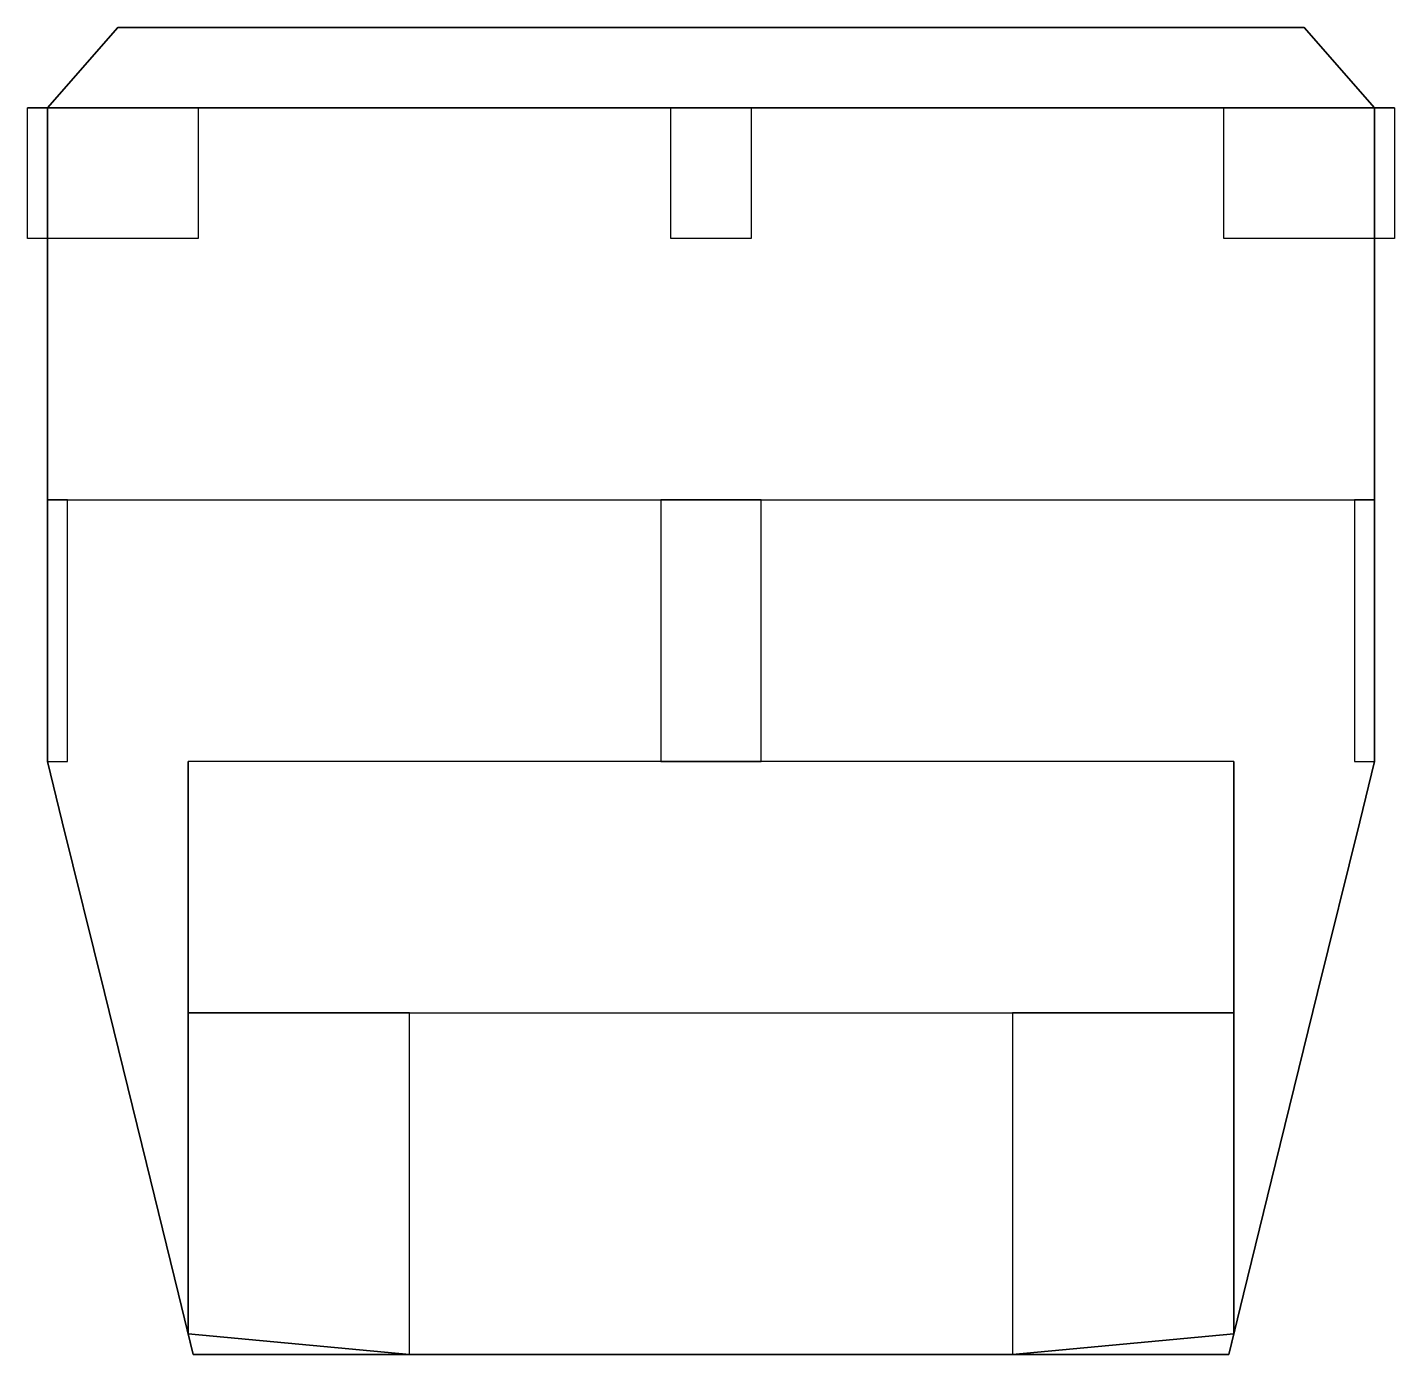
# Model space of a CAD drawing. Extents: x -0.68 to 0.68, y -0.99 to 0.33.
import ezdxf

# ---------------------------------------------------------------- set-up
doc = ezdxf.new("R2010")
doc.units = 0
doc.layers.add('INTERNALS', color=3, linetype='CONTINUOUS')

msp = doc.modelspace()

# ---------------------------------------------------------------- linework, layer by layer
at = {"layer": 'INTERNALS'}
for points in [[(-0.66, 0.25, 0.37), (-0.59, 0.33, 0.37), (-0.59, 0.33, 0.98), (-0.66, 0.25, 0.98)], [(-0.59, 0.33, 0.98), (-0.59, 0.33, 0.37), (0.59, 0.33, 0.37), (0.59, 0.33, 0.98)], [(0.59, 0.33, 0.98), (0.59, 0.33, 0.37), (0.66, 0.25, 0.37), (0.66, 0.25, 0.98)], [(-0.68, 0.25, 1.19), (-0.68, 0.25, 1.07), (-0.51, 0.25, 1.07), (-0.51, 0.25, 1.19)], [(-0.68, 0.12, 1.45), (-0.68, 0.25, 1.19), (-0.51, 0.25, 1.19), (-0.51, 0.12, 1.45)], [(-0.66, -0.4, 0.37), (-0.66, 0.25, 0.37), (-0.66, 0.06, 0.93), (-0.66, -0.23, 0.87)], [(-0.66, 0.25, 0.37), (-0.66, 0.25, 0.37), (-0.66, 0.18, 0.98), (-0.66, 0.06, 0.93)], [(-0.66, 0.25, 0.37), (-0.66, 0.25, 0.37), (-0.66, 0.25, 1.07), (-0.66, 0.18, 0.98)], [(-0.66, 0.25, 0.37), (-0.66, -0.14, 0.37), (0.66, -0.14, 0.37), (0.66, 0.25, 0.37)], [(-0.66, 0.25, 1.07), (-0.66, 0.25, 0.98), (0.66, 0.25, 0.98), (0.66, 0.25, 1.07)], [(-0.04, 0.25, 1.19), (-0.04, 0.25, 1.07), (0.04, 0.25, 1.07), (0.04, 0.25, 1.19)], [(-0.04, 0.12, 1.45), (-0.04, 0.25, 1.19), (0.04, 0.25, 1.19), (0.04, 0.12, 1.45)], [(0.51, 0.25, 1.19), (0.51, 0.25, 1.07), (0.68, 0.25, 1.07), (0.68, 0.25, 1.19)], [(0.51, 0.12, 1.45), (0.51, 0.25, 1.19), (0.68, 0.25, 1.19), (0.68, 0.12, 1.45)], [(0.66, 0.06, 0.93), (0.66, 0.25, 0.37), (0.66, -0.4, 0.37), (0.66, -0.23, 0.87)], [(0.66, 0.18, 0.98), (0.66, 0.25, 0.37), (0.66, 0.25, 0.37), (0.66, 0.06, 0.93)], [(0.66, 0.25, 1.07), (0.66, 0.25, 0.37), (0.66, 0.25, 0.37), (0.66, 0.18, 0.98)], [(-0.66, -0.14, 0.37), (-0.66, -0.4, 0.37), (-0.64, -0.4, 0.37), (-0.64, -0.14, 0.37)], [(-0.05, -0.14, 0.37), (-0.05, -0.4, 0.37), (0.05, -0.4, 0.37), (0.05, -0.14, 0.37)], [(0.64, -0.14, 0.37), (0.64, -0.4, 0.37), (0.66, -0.4, 0.37), (0.66, -0.14, 0.37)], [(-0.66, -0.4, 0.37), (-0.66, -0.4, 0.37), (-0.66, -0.23, 0.87), (-0.66, -0.34, 0.87)], [(0.66, -0.23, 0.87), (0.66, -0.4, 0.37), (0.66, -0.4, 0.37), (0.66, -0.34, 0.87)], [(-0.66, -0.4, 0.37), (-0.66, -0.4, 0.37), (-0.66, -0.34, 0.87), (-0.66, -0.4, 0.9)], [(0.66, -0.34, 0.87), (0.66, -0.4, 0.37), (0.66, -0.4, 0.37), (0.66, -0.4, 0.9)], [(-0.6452, -0.46, 0.93), (-0.6452, -0.46, 0.59), (-0.66, -0.4, 0.37), (-0.66, -0.4, 0.9)], [(-0.52, -0.4, 0.37), (-0.52, -0.65, 0.48), (0.52, -0.65, 0.48), (0.52, -0.4, 0.37)], [(-0.52, -0.4, 0.37), (-0.52, -0.46, 0.59), (-0.52, -0.93, 0.9), (-0.52, -0.9693, 0.9)], [(-0.52, -0.4, 0.37), (-0.52, -0.9693, 0.9), (-0.52, -0.9693, 0.9), (-0.52, -0.65, 0.48)], [(0.52, -0.9693, 0.9), (0.52, -0.93, 0.9), (0.52, -0.46, 0.59), (0.52, -0.4, 0.37)], [(0.52, -0.65, 0.48), (0.52, -0.9693, 0.9), (0.52, -0.9693, 0.9), (0.52, -0.4, 0.37)], [(0.66, -0.4, 0.37), (0.6452, -0.46, 0.59), (0.6452, -0.46, 0.93), (0.66, -0.4, 0.9)], [(-0.6034, -0.63, 1.01), (-0.6034, -0.63, 0.8), (-0.6452, -0.46, 0.59), (-0.6452, -0.46, 0.93)], [(-0.52, -0.63, 0.8), (-0.52, -0.8, 0.87), (-0.52, -0.93, 0.9), (-0.52, -0.46, 0.59)], [(0.52, -0.93, 0.9), (0.52, -0.8, 0.87), (0.52, -0.63, 0.8), (0.52, -0.46, 0.59)], [(0.6452, -0.46, 0.59), (0.6034, -0.63, 0.8), (0.6034, -0.63, 1.01), (0.6452, -0.46, 0.93)], [(-0.5616, -0.8, 1.07), (-0.5616, -0.8, 0.87), (-0.6034, -0.63, 0.8), (-0.6034, -0.63, 1.01)], [(0.6034, -0.63, 0.8), (0.5616, -0.8, 0.87), (0.5616, -0.8, 1.07), (0.6034, -0.63, 1.01)], [(-0.52, -0.65, 0.48), (-0.52, -0.9693, 0.48), (-0.3, -0.99, 0.48), (-0.3, -0.65, 0.48)], [(-0.52, -0.65, 0.48), (-0.52, -0.9693, 0.9), (-0.52, -0.9693, 0.9), (-0.52, -0.9693, 0.48)], [(0.3, -0.65, 0.48), (0.3, -0.99, 0.48), (0.52, -0.9693, 0.48), (0.52, -0.65, 0.48)], [(0.52, -0.9693, 0.48), (0.52, -0.9693, 0.9), (0.52, -0.9693, 0.9), (0.52, -0.65, 0.48)], [(-0.5297, -0.93, 1.08), (-0.5297, -0.93, 0.9), (-0.5616, -0.8, 0.87), (-0.5616, -0.8, 1.07)], [(0.5616, -0.8, 0.87), (0.5297, -0.93, 0.9), (0.5297, -0.93, 1.08), (0.5616, -0.8, 1.07)], [(-0.5149, -0.99, 1.08), (-0.5149, -0.99, 0.9), (-0.5297, -0.93, 0.9), (-0.5297, -0.93, 1.08)], [(0.5297, -0.93, 0.9), (0.5149, -0.99, 0.9), (0.5149, -0.99, 1.08), (0.5297, -0.93, 1.08)], [(-0.52, -0.9693, 0.48), (-0.5149, -0.99, 0.48), (-0.3, -0.99, 0.48)], [(0.52, -0.9693, 0.48), (0.3, -0.99, 0.48), (0.5149, -0.99, 0.48)], [(0.5149, -0.99, 1.08), (0.5149, -0.99, 0.9), (-0.5149, -0.99, 0.9), (-0.5149, -0.99, 1.08)], [(-0.5149, -0.99, 0.48), (-0.5149, -0.99, 0.9), (0.5149, -0.99, 0.9), (0.5149, -0.99, 0.48)]]:
    msp.add_3dface(points, dxfattribs=at)

doc.saveas('drawing.dxf')
